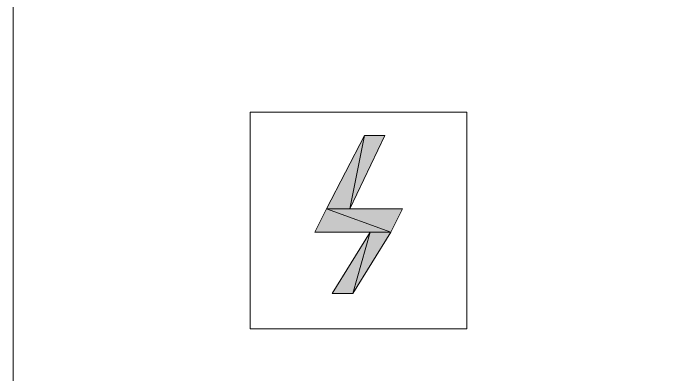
# Model space of a CAD drawing. Header units: millimetres. Extents: x 0 to 420, y 0 to 297.
# Drawn here: x 7.24 to 16.75, y 33.2 to 38.43 of the extents above; entities that cross this region are included whole.
import ezdxf

# ---------------------------------------------------------------- set-up
doc = ezdxf.new("R2010")
doc.units = ezdxf.units.MM

msp = doc.modelspace()

# ---------------------------------------------------------------- hatches: boundary and pattern name
h = msp.add_hatch(color=1)
h.paths.add_polyline_path([(12.615333, 36.660667), (12.319, 36.660667), (12.107333, 35.602333)], flags=0)
h.paths.add_polyline_path([(12.319, 36.660667), (12.107333, 35.602333), (11.768667, 35.602333)], flags=0)
h = msp.add_hatch(color=1)
h.paths.add_polyline_path([(12.869333, 35.602333), (11.768667, 35.602333), (12.7, 35.263667)], flags=0)
h.paths.add_polyline_path([(11.768667, 35.602333), (12.7, 35.263667), (11.599333, 35.263667)], flags=0)
h = msp.add_hatch(color=1)
h.paths.add_polyline_path([(12.7, 35.263667), (12.403667, 35.263667), (12.149667, 34.374667)], flags=0)
h.paths.add_polyline_path([(12.403667, 35.263667), (12.149667, 34.374667), (11.853333, 34.374667)], flags=0)

# ---------------------------------------------------------------- linework, layer by layer
at = {"color": 7, "lineweight": 0}
for points in [[(7.239002, 1.735667), (418.338, 1.735667), (418.338, 295.190332), (7.239002, 295.190332)], [(121.708333, 1.735667), (7.239, 1.735667), (7.239, 58.547), (121.708333, 58.547)]]:
    msp.add_lwpolyline(points, close=True, dxfattribs=at)
msp.add_lwpolyline([(10.668, 36.999333), (13.800667, 36.999333)], dxfattribs=at)
at = {"color": 1, "lineweight": 0}
for points in [[(13.800667, 33.866667), (10.668, 33.866667), (10.668, 36.999333), (13.800667, 36.999333)], [(12.319, 36.660667), (12.107333, 35.602333), (11.768667, 35.602333)], [(12.615333, 36.660667), (12.319, 36.660667), (12.107333, 35.602333)], [(11.768667, 35.602333), (12.7, 35.263667), (11.599333, 35.263667)], [(12.869333, 35.602333), (11.768667, 35.602333), (12.7, 35.263667)], [(12.403667, 35.263667), (12.149667, 34.374667), (11.853333, 34.374667)], [(12.7, 35.263667), (12.403667, 35.263667), (12.149667, 34.374667)]]:
    msp.add_lwpolyline(points, close=True, dxfattribs=at)

doc.saveas('drawing.dxf')
